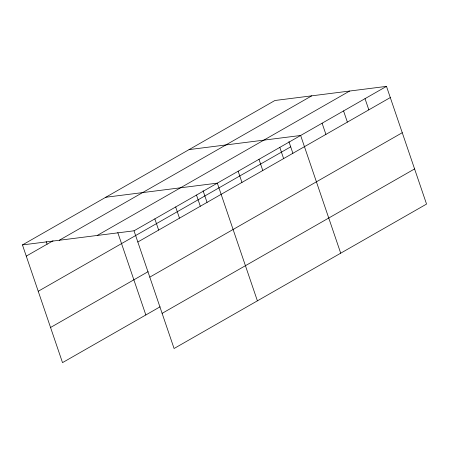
<?xml version="1.0" encoding="UTF-8"?>
<svg xmlns="http://www.w3.org/2000/svg" width="449" height="449" viewBox="0 0 449 449"><rect width="100%" height="100%" fill="white"/><g stroke="black" fill="none" stroke-linecap="round" stroke-linejoin="round"><path stroke-width="0.67" d="M22.45 244.924L274.917 100.497L386.482 86.376L426.55 204.076L174.083 348.503L134.015 230.803L22.45 244.924L62.518 362.624L160.113 306.796M26.261 256.115L53.038 240.799M59.268 240.266L311.735 95.839M97.197 235.461L349.664 91.035M134.015 230.803L386.482 86.376M38.227 291.266L290.694 146.84M137.826 241.994L390.293 97.568M50.552 327.478L148.148 271.645M149.792 277.14L402.259 132.713M162.117 313.357L414.584 168.931M189.08 149.601L300.645 135.48L340.712 253.18M105.762 197.263L217.327 183.141L257.395 300.841M365.02 98.651L368.831 109.842M343.564 110.925L347.374 122.122M322.101 123.206L325.912 134.397M288.92 141.631L292.894 153.305M279.817 147.395L283.622 158.587M258.983 159.311L262.794 170.502M238.155 171.226L241.966 182.417M203.083 190.735L207.056 202.409M196.499 195.057L200.31 206.248M175.671 206.972L179.482 218.163M154.843 218.888L158.654 230.079M117.773 232.537L145.835 314.962M46.191 241.568L47.089 244.2"/></g></svg>
